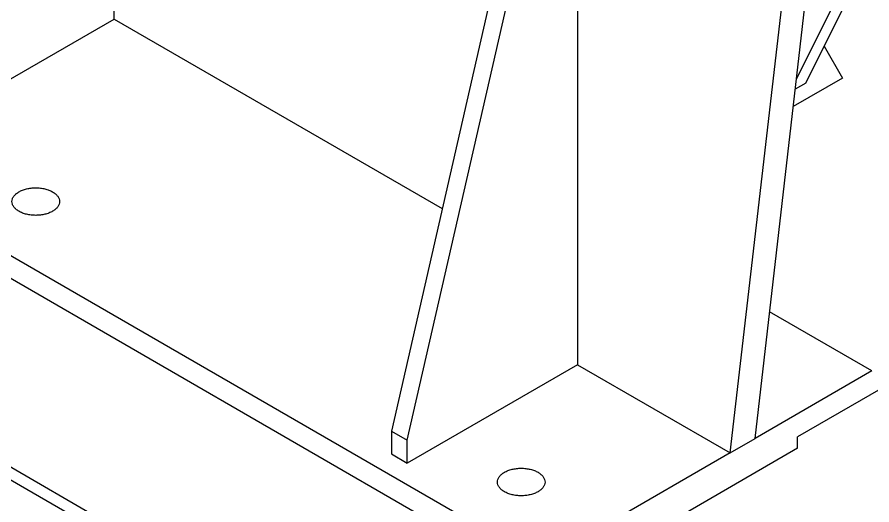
# Model space of a CAD drawing. Header units: millimetres. Extents: x 861 to 27901, y 673 to 17923.
# Drawn here: x 23600.6 to 24084.3, y 6226.5 to 6502.3 of the extents above; entities that cross this region are included whole.
import ezdxf

# ---------------------------------------------------------------- set-up
doc = ezdxf.new("R2010")
doc.units = ezdxf.units.MM
doc.header["$LTSCALE"] = 33.3
doc.layers.add('STRUC', color=4, linetype='Continuous')

msp = doc.modelspace()

# ---------------------------------------------------------------- linework, layer by layer
at = {"color": 7, "linetype": 'Continuous', "lineweight": 25}
for p, q in [((23897.08, 6194.09), (22792.63, 6831.68)), ((23897.08, 6181.15), (22792.63, 6818.73)), ((24884.36, 6751.09), (24042.28, 6264.97)), ((23899.32, 6648.55), (23812.42, 6268.21)), ((23655.44, 6501.24), (23655.44, 6643.67)), ((23821.39, 6263.03), (23908.29, 6643.37)), ((23917.82, 6637.87), (23917.82, 6305.75)), ((24018.18, 6264), (24048.64, 6527.68)), ((24046.94, 6464.92), (24078.94, 6529.31)), ((24041.65, 6467.15), (24069.97, 6524.13)), ((24004.16, 6255.91), (24034.63, 6519.59)), ((23520.89, 6423.56), (23655.44, 6501.24)), ((23655.44, 6501.24), (23841.17, 6394.02)), ((24057.31, 6485.79), (24067.72, 6467.76)), ((24067.72, 6467.76), (24039.86, 6451.68)), ((24067.72, 6467.76), (24059.79, 6463.18)), ((24046.94, 6464.92), (24040.99, 6461.49)), ((24084.33, 6302.19), (24026.45, 6335.61)), ((23917.82, 6305.75), (23821.39, 6250.09)), ((23917.82, 6305.75), (24004.16, 6255.91)), ((24084.33, 6302.19), (24018.18, 6264)), ((23812.42, 6268.21), (23821.39, 6263.03)), ((23812.42, 6268.21), (23812.42, 6255.26)), ((24042.28, 6258.5), (24042.28, 6264.97)), ((23821.39, 6250.09), (23821.39, 6263.03)), ((24004.16, 6255.91), (24018.18, 6264)), ((23812.42, 6255.26), (23821.39, 6250.09)), ((24004.16, 6255.91), (23897.08, 6194.09)), ((24042.28, 6258.5), (23905.49, 6179.53))]:
    msp.add_line(p, q, dxfattribs=at)
for points in [[(23620.69, 6403.49), (23620.03, 6403.83), (23618.71, 6404.51), (23616.34, 6405.22), (23613.8, 6405.67), (23611.15, 6405.82), (23608.51, 6405.67), (23605.96, 6405.23), (23603.62, 6404.5), (23601.56, 6403.53), (23599.88, 6402.34), (23598.62, 6400.99), (23597.85, 6399.52), (23597.59, 6397.99), (23597.85, 6396.46), (23598.62, 6395), (23599.88, 6393.64), (23601.56, 6392.46), (23603.62, 6391.48), (23605.96, 6390.76), (23608.51, 6390.31), (23611.15, 6390.16), (23613.8, 6390.31), (23616.35, 6390.76), (23618.69, 6391.48), (23620.75, 6392.46), (23622.43, 6393.64), (23623.69, 6395), (23624.46, 6396.46), (23624.72, 6397.99), (23624.46, 6399.52), (23623.68, 6400.99), (23622.45, 6402.35), (23621.27, 6403.11), (23620.69, 6403.49)], [(23895.4, 6244.91), (23894.74, 6245.25), (23893.42, 6245.93), (23891.05, 6246.64), (23888.51, 6247.09), (23885.87, 6247.24), (23883.22, 6247.09), (23880.67, 6246.64), (23878.33, 6245.92), (23876.27, 6244.94), (23874.59, 6243.76), (23873.33, 6242.4), (23872.56, 6240.93), (23872.3, 6239.41), (23872.56, 6237.88), (23873.33, 6236.41), (23874.59, 6235.05), (23876.27, 6233.87), (23878.33, 6232.89), (23880.67, 6232.17), (23883.22, 6231.72), (23885.87, 6231.57), (23888.51, 6231.72), (23891.06, 6232.17), (23893.4, 6232.89), (23895.46, 6233.87), (23897.14, 6235.05), (23898.4, 6236.41), (23899.17, 6237.88), (23899.43, 6239.41), (23899.17, 6240.93), (23898.39, 6242.4), (23897.16, 6243.77), (23895.98, 6244.53), (23895.4, 6244.91)]]:
    msp.add_open_spline(points, degree=3, dxfattribs=at)
at = {"layer": 'STRUC', "linetype": 'Continuous', "lineweight": 25}
for p, q in [((25497.8, 5150.36), (19891.45, 8386.83)), ((25497.8, 5143.12), (19890.89, 8379.92))]:
    msp.add_line(p, q, dxfattribs=at)

doc.saveas('drawing.dxf')
